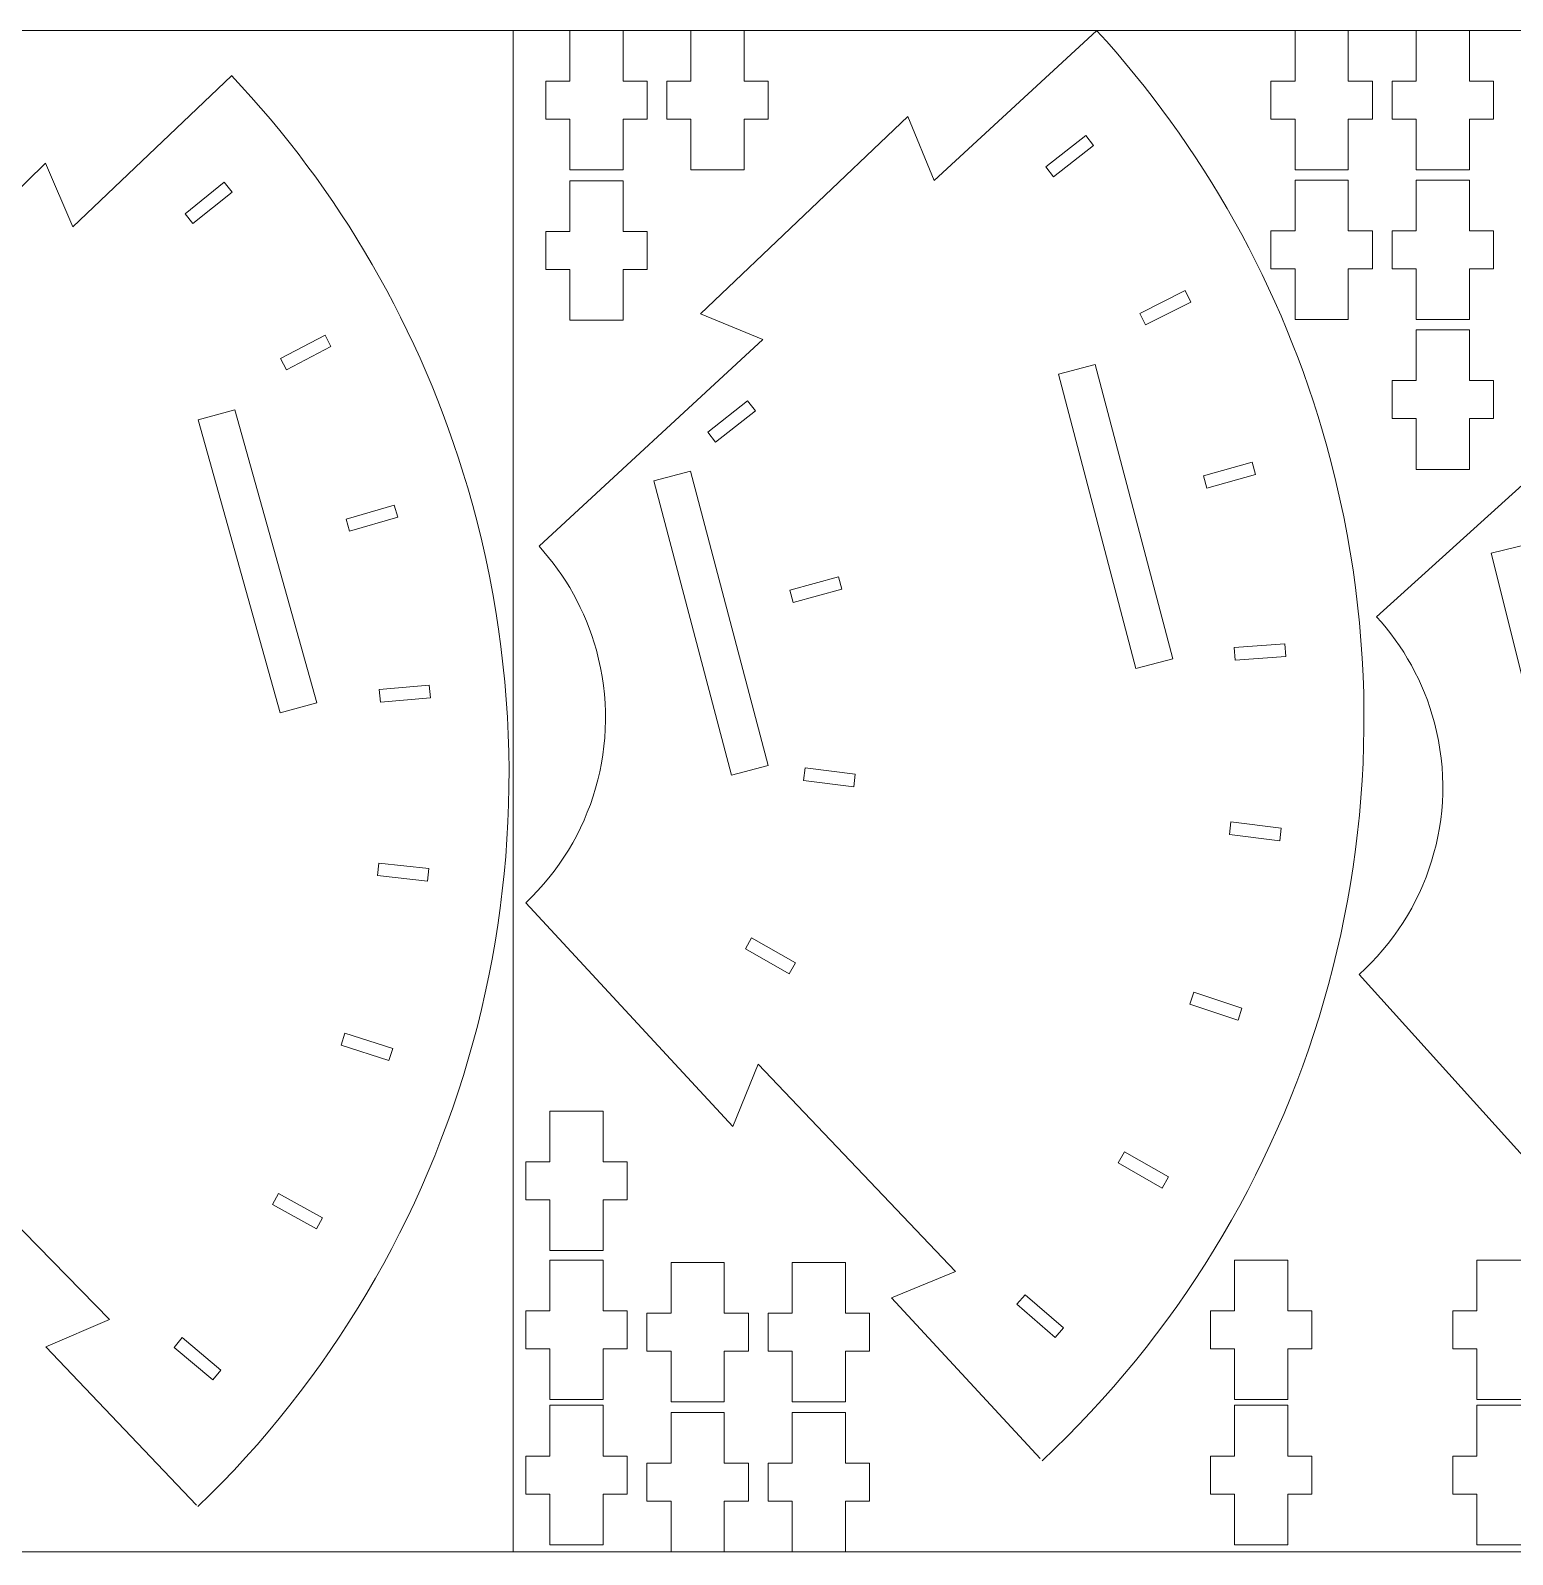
# Model space of a CAD drawing. Header units: centimetres. Extents: x -226 to -75, y 0 to 222.
# Drawn here: x -135.35 to -106.13, y 30.26 to 60.32 of the extents above; entities that cross this region are included whole.
import ezdxf

# ---------------------------------------------------------------- set-up
doc = ezdxf.new("R2010")
doc.units = ezdxf.units.CM
doc.header["$MEASUREMENT"] = 0
doc.layers.add('layer 1', color=7, linetype='Continuous')

msp = doc.modelspace()

# ---------------------------------------------------------------- linework, layer by layer
at = {"layer": 'layer 1', "color": 250, "lineweight": 20}
for points in [[(-175.83724, 30.31703), (-125.83724, 30.31703), (-125.83724, 60.31703), (-175.83724, 60.31703), (-175.83724, 30.31703)], [(-125.83724, 30.31703), (-75.83724, 30.31703), (-75.83724, 60.31703), (-125.83724, 60.31703), (-125.83724, 30.31703)], [(-135.83724, 0.31703), (-105.83724, 0.31703), (-105.83724, 30.31703), (-135.83724, 30.31703), (-135.83724, 0.31703)]]:
    msp.add_lwpolyline(points, close=True, dxfattribs=at)
at = {"layer": 'layer 1', "color": 1, "lineweight": 9}
for points, knots in [([(-114.33312, 60.31335), (-114.33312, 60.31335), (-117.53014, 57.35582), (-117.53014, 57.35582), (-117.53014, 57.35582), (-117.53014, 57.35582), (-117.5301, 57.35589), (-117.5301, 57.35589), (-117.5301, 57.35589), (-117.5301, 57.35589), (-118.05044, 58.61852), (-118.05044, 58.61852), (-118.05044, 58.61852), (-118.05044, 58.61852), (-122.14143, 54.72819), (-122.14143, 54.72819), (-122.14143, 54.72819), (-122.14143, 54.72819), (-120.91274, 54.22647), (-120.91274, 54.22647), (-120.91274, 54.22647), (-120.91274, 54.22647), (-120.9126, 54.22654), (-120.9126, 54.22654), (-120.9126, 54.22654), (-120.9126, 54.22654), (-125.32362, 50.14576), (-125.32362, 50.14576)], [0, 0, 0, 0, 0.125, 0.125, 0.125, 0.125, 0.25, 0.25, 0.25, 0.25, 0.375, 0.375, 0.375, 0.375, 0.5, 0.5, 0.5, 0.5, 0.625, 0.625, 0.625, 0.625, 0.75, 0.75, 0.75, 0.75, 1, 1, 1, 1]), ([(-123.66739, 59.31693), (-123.66739, 59.31693), (-123.66739, 60.31698), (-123.66739, 60.31698), (-123.66739, 60.31698), (-123.66739, 60.31698), (-124.7174, 60.31698), (-124.7174, 60.31698), (-124.7174, 60.31698), (-124.7174, 60.31698), (-124.7174, 59.31693), (-124.7174, 59.31693), (-124.7174, 59.31693), (-124.7174, 59.31693), (-125.19241, 59.31693), (-125.19241, 59.31693), (-125.19241, 59.31693), (-125.19241, 59.31693), (-125.19241, 58.56692), (-125.19241, 58.56692), (-125.19241, 58.56692), (-125.19241, 58.56692), (-124.7174, 58.56692), (-124.7174, 58.56692), (-124.7174, 58.56692), (-124.7174, 58.56692), (-124.7174, 57.56698), (-124.7174, 57.56698), (-124.7174, 57.56698), (-124.7174, 57.56698), (-123.66739, 57.56698), (-123.66739, 57.56698), (-123.66739, 57.56698), (-123.66739, 57.56698), (-123.66739, 58.56692), (-123.66739, 58.56692), (-123.66739, 58.56692), (-123.66739, 58.56692), (-123.19237, 58.56692), (-123.19237, 58.56692), (-123.19237, 58.56692), (-123.19237, 58.56692), (-123.19237, 59.31693), (-123.19237, 59.31693), (-123.19237, 59.31693), (-123.19237, 59.31693), (-123.66739, 59.31693), (-123.66739, 59.31693)], [0, 0, 0, 0, 0.07692308, 0.07692308, 0.07692308, 0.07692308, 0.15384615, 0.15384615, 0.15384615, 0.15384615, 0.23076923, 0.23076923, 0.23076923, 0.23076923, 0.30769231, 0.30769231, 0.30769231, 0.30769231, 0.38461538, 0.38461538, 0.38461538, 0.38461538, 0.46153846, 0.46153846, 0.46153846, 0.46153846, 0.53846154, 0.53846154, 0.53846154, 0.53846154, 0.61538462, 0.61538462, 0.61538462, 0.61538462, 0.69230769, 0.69230769, 0.69230769, 0.69230769, 0.76923077, 0.76923077, 0.76923077, 0.76923077, 0.84615385, 0.84615385, 0.84615385, 0.84615385, 1, 1, 1, 1]), ([(-121.27835, 59.31693), (-121.27835, 59.31693), (-121.27835, 60.31698), (-121.27835, 60.31698), (-121.27835, 60.31698), (-121.27835, 60.31698), (-122.32836, 60.31698), (-122.32836, 60.31698), (-122.32836, 60.31698), (-122.32836, 60.31698), (-122.32836, 59.31693), (-122.32836, 59.31693), (-122.32836, 59.31693), (-122.32836, 59.31693), (-122.80338, 59.31693), (-122.80338, 59.31693), (-122.80338, 59.31693), (-122.80338, 59.31693), (-122.80338, 58.56692), (-122.80338, 58.56692), (-122.80338, 58.56692), (-122.80338, 58.56692), (-122.32836, 58.56692), (-122.32836, 58.56692), (-122.32836, 58.56692), (-122.32836, 58.56692), (-122.32836, 57.56698), (-122.32836, 57.56698), (-122.32836, 57.56698), (-122.32836, 57.56698), (-121.27835, 57.56698), (-121.27835, 57.56698), (-121.27835, 57.56698), (-121.27835, 57.56698), (-121.27835, 58.56692), (-121.27835, 58.56692), (-121.27835, 58.56692), (-121.27835, 58.56692), (-120.80334, 58.56692), (-120.80334, 58.56692), (-120.80334, 58.56692), (-120.80334, 58.56692), (-120.80334, 59.31693), (-120.80334, 59.31693), (-120.80334, 59.31693), (-120.80334, 59.31693), (-121.27835, 59.31693), (-121.27835, 59.31693)], [0, 0, 0, 0, 0.07692308, 0.07692308, 0.07692308, 0.07692308, 0.15384615, 0.15384615, 0.15384615, 0.15384615, 0.23076923, 0.23076923, 0.23076923, 0.23076923, 0.30769231, 0.30769231, 0.30769231, 0.30769231, 0.38461538, 0.38461538, 0.38461538, 0.38461538, 0.46153846, 0.46153846, 0.46153846, 0.46153846, 0.53846154, 0.53846154, 0.53846154, 0.53846154, 0.61538462, 0.61538462, 0.61538462, 0.61538462, 0.69230769, 0.69230769, 0.69230769, 0.69230769, 0.76923077, 0.76923077, 0.76923077, 0.76923077, 0.84615385, 0.84615385, 0.84615385, 0.84615385, 1, 1, 1, 1]), ([(-115.40286, 32.11293), (-110.12816, 37.04631), (-107.73107, 44.69301), (-109.78928, 52.11986), (-109.78928, 52.11986), (-110.66299, 55.27253), (-112.25734, 58.05708), (-114.32808, 60.31682)], [0, 0, 0, 0, 0.33333333, 0.33333333, 0.33333333, 0.33333333, 1, 1, 1, 1]), ([(-109.36464, 59.31696), (-109.36464, 59.31696), (-109.36464, 60.31701), (-109.36464, 60.31701), (-109.36464, 60.31701), (-109.36464, 60.31701), (-110.41465, 60.31701), (-110.41465, 60.31701), (-110.41465, 60.31701), (-110.41465, 60.31701), (-110.41465, 59.31696), (-110.41465, 59.31696), (-110.41465, 59.31696), (-110.41465, 59.31696), (-110.88966, 59.31696), (-110.88966, 59.31696), (-110.88966, 59.31696), (-110.88966, 59.31696), (-110.88966, 58.56695), (-110.88966, 58.56695), (-110.88966, 58.56695), (-110.88966, 58.56695), (-110.41465, 58.56695), (-110.41465, 58.56695), (-110.41465, 58.56695), (-110.41465, 58.56695), (-110.41465, 57.56701), (-110.41465, 57.56701), (-110.41465, 57.56701), (-110.41465, 57.56701), (-109.36464, 57.56701), (-109.36464, 57.56701), (-109.36464, 57.56701), (-109.36464, 57.56701), (-109.36464, 58.56695), (-109.36464, 58.56695), (-109.36464, 58.56695), (-109.36464, 58.56695), (-108.88962, 58.56695), (-108.88962, 58.56695), (-108.88962, 58.56695), (-108.88962, 58.56695), (-108.88962, 59.31696), (-108.88962, 59.31696), (-108.88962, 59.31696), (-108.88962, 59.31696), (-109.36464, 59.31696), (-109.36464, 59.31696)], [0, 0, 0, 0, 0.07692308, 0.07692308, 0.07692308, 0.07692308, 0.15384615, 0.15384615, 0.15384615, 0.15384615, 0.23076923, 0.23076923, 0.23076923, 0.23076923, 0.30769231, 0.30769231, 0.30769231, 0.30769231, 0.38461538, 0.38461538, 0.38461538, 0.38461538, 0.46153846, 0.46153846, 0.46153846, 0.46153846, 0.53846154, 0.53846154, 0.53846154, 0.53846154, 0.61538462, 0.61538462, 0.61538462, 0.61538462, 0.69230769, 0.69230769, 0.69230769, 0.69230769, 0.76923077, 0.76923077, 0.76923077, 0.76923077, 0.84615385, 0.84615385, 0.84615385, 0.84615385, 1, 1, 1, 1]), ([(-106.9756, 59.31696), (-106.9756, 59.31696), (-106.9756, 60.31701), (-106.9756, 60.31701), (-106.9756, 60.31701), (-106.9756, 60.31701), (-108.02561, 60.31701), (-108.02561, 60.31701), (-108.02561, 60.31701), (-108.02561, 60.31701), (-108.02561, 59.31696), (-108.02561, 59.31696), (-108.02561, 59.31696), (-108.02561, 59.31696), (-108.50063, 59.31696), (-108.50063, 59.31696), (-108.50063, 59.31696), (-108.50063, 59.31696), (-108.50063, 58.56695), (-108.50063, 58.56695), (-108.50063, 58.56695), (-108.50063, 58.56695), (-108.02561, 58.56695), (-108.02561, 58.56695), (-108.02561, 58.56695), (-108.02561, 58.56695), (-108.02561, 57.56701), (-108.02561, 57.56701), (-108.02561, 57.56701), (-108.02561, 57.56701), (-106.9756, 57.56701), (-106.9756, 57.56701), (-106.9756, 57.56701), (-106.9756, 57.56701), (-106.9756, 58.56695), (-106.9756, 58.56695), (-106.9756, 58.56695), (-106.9756, 58.56695), (-106.50059, 58.56695), (-106.50059, 58.56695), (-106.50059, 58.56695), (-106.50059, 58.56695), (-106.50059, 59.31696), (-106.50059, 59.31696), (-106.50059, 59.31696), (-106.50059, 59.31696), (-106.9756, 59.31696), (-106.9756, 59.31696)], [0, 0, 0, 0, 0.07692308, 0.07692308, 0.07692308, 0.07692308, 0.15384615, 0.15384615, 0.15384615, 0.15384615, 0.23076923, 0.23076923, 0.23076923, 0.23076923, 0.30769231, 0.30769231, 0.30769231, 0.30769231, 0.38461538, 0.38461538, 0.38461538, 0.38461538, 0.46153846, 0.46153846, 0.46153846, 0.46153846, 0.53846154, 0.53846154, 0.53846154, 0.53846154, 0.61538462, 0.61538462, 0.61538462, 0.61538462, 0.69230769, 0.69230769, 0.69230769, 0.69230769, 0.76923077, 0.76923077, 0.76923077, 0.76923077, 0.84615385, 0.84615385, 0.84615385, 0.84615385, 1, 1, 1, 1]), ([(-131.3916, 59.4238), (-131.3916, 59.4238), (-134.51602, 56.44735), (-134.51602, 56.44735), (-134.51602, 56.44735), (-134.51602, 56.44735), (-134.51595, 56.44738), (-134.51595, 56.44738), (-134.51595, 56.44738), (-134.51595, 56.44738), (-135.05471, 57.70225), (-135.05471, 57.70225), (-135.05471, 57.70225), (-135.05471, 57.70225), (-139.08838, 53.75258), (-139.08838, 53.75258), (-139.08838, 53.75258), (-139.08838, 53.75258), (-137.85249, 53.26879), (-137.85249, 53.26879), (-137.85249, 53.26879), (-137.85249, 53.26879), (-137.85242, 53.26896), (-137.85242, 53.26896), (-137.85242, 53.26896), (-137.85242, 53.26896), (-142.20323, 49.1241), (-142.20323, 49.1241)], [0, 0, 0, 0, 0.125, 0.125, 0.125, 0.125, 0.25, 0.25, 0.25, 0.25, 0.375, 0.375, 0.375, 0.375, 0.5, 0.5, 0.5, 0.5, 0.625, 0.625, 0.625, 0.625, 0.75, 0.75, 0.75, 0.75, 1, 1, 1, 1]), ([(-132.05158, 31.20802), (-126.84916, 36.21803), (-124.5639, 43.89934), (-126.73059, 51.29558), (-126.73059, 51.29558), (-127.65223, 54.44176), (-129.27917, 57.19424), (-131.38927, 59.42605)], [0, 0, 0, 0, 0.33333333, 0.33333333, 0.33333333, 0.33333333, 1, 1, 1, 1]), ([(-97.68372, 58.80488), (-97.68372, 58.80488), (-100.93088, 55.8723), (-100.93088, 55.8723), (-100.93088, 55.8723), (-100.93088, 55.8723), (-100.93081, 55.87234), (-100.93081, 55.87234), (-100.93081, 55.87234), (-100.93081, 55.87234), (-101.43581, 57.14118), (-101.43581, 57.14118), (-101.43581, 57.14118), (-101.43581, 57.14118), (-105.5735, 53.30062), (-105.5735, 53.30062), (-105.5735, 53.30062), (-105.5735, 53.30062), (-104.35098, 52.78398), (-104.35098, 52.78398), (-104.35098, 52.78398), (-104.35098, 52.78398), (-104.35087, 52.78416), (-104.35087, 52.78416), (-104.35087, 52.78416), (-104.35087, 52.78416), (-108.81083, 48.75693), (-108.81083, 48.75693)], [0, 0, 0, 0, 0.125, 0.125, 0.125, 0.125, 0.25, 0.25, 0.25, 0.25, 0.375, 0.375, 0.375, 0.375, 0.5, 0.5, 0.5, 0.5, 0.625, 0.625, 0.625, 0.625, 0.75, 0.75, 0.75, 0.75, 1, 1, 1, 1]), ([(-123.66743, 56.35212), (-123.66743, 56.35212), (-123.66743, 57.35217), (-123.66743, 57.35217), (-123.66743, 57.35217), (-123.66743, 57.35217), (-124.7174, 57.35217), (-124.7174, 57.35217), (-124.7174, 57.35217), (-124.7174, 57.35217), (-124.7174, 56.35212), (-124.7174, 56.35212), (-124.7174, 56.35212), (-124.7174, 56.35212), (-125.19241, 56.35212), (-125.19241, 56.35212), (-125.19241, 56.35212), (-125.19241, 56.35212), (-125.19241, 55.60211), (-125.19241, 55.60211), (-125.19241, 55.60211), (-125.19241, 55.60211), (-124.7174, 55.60211), (-124.7174, 55.60211), (-124.7174, 55.60211), (-124.7174, 55.60211), (-124.7174, 54.60216), (-124.7174, 54.60216), (-124.7174, 54.60216), (-124.7174, 54.60216), (-123.66743, 54.60216), (-123.66743, 54.60216), (-123.66743, 54.60216), (-123.66743, 54.60216), (-123.66743, 55.60211), (-123.66743, 55.60211), (-123.66743, 55.60211), (-123.66743, 55.60211), (-123.19241, 55.60211), (-123.19241, 55.60211), (-123.19241, 55.60211), (-123.19241, 55.60211), (-123.19241, 56.35212), (-123.19241, 56.35212), (-123.19241, 56.35212), (-123.19241, 56.35212), (-123.66743, 56.35212), (-123.66743, 56.35212)], [0, 0, 0, 0, 0.07692308, 0.07692308, 0.07692308, 0.07692308, 0.15384615, 0.15384615, 0.15384615, 0.15384615, 0.23076923, 0.23076923, 0.23076923, 0.23076923, 0.30769231, 0.30769231, 0.30769231, 0.30769231, 0.38461538, 0.38461538, 0.38461538, 0.38461538, 0.46153846, 0.46153846, 0.46153846, 0.46153846, 0.53846154, 0.53846154, 0.53846154, 0.53846154, 0.61538462, 0.61538462, 0.61538462, 0.61538462, 0.69230769, 0.69230769, 0.69230769, 0.69230769, 0.76923077, 0.76923077, 0.76923077, 0.76923077, 0.84615385, 0.84615385, 0.84615385, 0.84615385, 1, 1, 1, 1]), ([(-109.36464, 56.367), (-109.36464, 56.367), (-109.36464, 57.36702), (-109.36464, 57.36702), (-109.36464, 57.36702), (-109.36464, 57.36702), (-110.41465, 57.36702), (-110.41465, 57.36702), (-110.41465, 57.36702), (-110.41465, 57.36702), (-110.41465, 56.367), (-110.41465, 56.367), (-110.41465, 56.367), (-110.41465, 56.367), (-110.88966, 56.367), (-110.88966, 56.367), (-110.88966, 56.367), (-110.88966, 56.367), (-110.88966, 55.617), (-110.88966, 55.617), (-110.88966, 55.617), (-110.88966, 55.617), (-110.41465, 55.617), (-110.41465, 55.617), (-110.41465, 55.617), (-110.41465, 55.617), (-110.41465, 54.61701), (-110.41465, 54.61701), (-110.41465, 54.61701), (-110.41465, 54.61701), (-109.36464, 54.61701), (-109.36464, 54.61701), (-109.36464, 54.61701), (-109.36464, 54.61701), (-109.36464, 55.617), (-109.36464, 55.617), (-109.36464, 55.617), (-109.36464, 55.617), (-108.88963, 55.617), (-108.88963, 55.617), (-108.88963, 55.617), (-108.88963, 55.617), (-108.88963, 56.367), (-108.88963, 56.367), (-108.88963, 56.367), (-108.88963, 56.367), (-109.36464, 56.367), (-109.36464, 56.367)], [0, 0, 0, 0, 0.07692308, 0.07692308, 0.07692308, 0.07692308, 0.15384615, 0.15384615, 0.15384615, 0.15384615, 0.23076923, 0.23076923, 0.23076923, 0.23076923, 0.30769231, 0.30769231, 0.30769231, 0.30769231, 0.38461538, 0.38461538, 0.38461538, 0.38461538, 0.46153846, 0.46153846, 0.46153846, 0.46153846, 0.53846154, 0.53846154, 0.53846154, 0.53846154, 0.61538462, 0.61538462, 0.61538462, 0.61538462, 0.69230769, 0.69230769, 0.69230769, 0.69230769, 0.76923077, 0.76923077, 0.76923077, 0.76923077, 0.84615385, 0.84615385, 0.84615385, 0.84615385, 1, 1, 1, 1]), ([(-106.9756, 56.367), (-106.9756, 56.367), (-106.9756, 57.36702), (-106.9756, 57.36702), (-106.9756, 57.36702), (-106.9756, 57.36702), (-108.02561, 57.36702), (-108.02561, 57.36702), (-108.02561, 57.36702), (-108.02561, 57.36702), (-108.02561, 56.367), (-108.02561, 56.367), (-108.02561, 56.367), (-108.02561, 56.367), (-108.50063, 56.367), (-108.50063, 56.367), (-108.50063, 56.367), (-108.50063, 56.367), (-108.50063, 55.617), (-108.50063, 55.617), (-108.50063, 55.617), (-108.50063, 55.617), (-108.02561, 55.617), (-108.02561, 55.617), (-108.02561, 55.617), (-108.02561, 55.617), (-108.02561, 54.61701), (-108.02561, 54.61701), (-108.02561, 54.61701), (-108.02561, 54.61701), (-106.9756, 54.61701), (-106.9756, 54.61701), (-106.9756, 54.61701), (-106.9756, 54.61701), (-106.9756, 55.617), (-106.9756, 55.617), (-106.9756, 55.617), (-106.9756, 55.617), (-106.50059, 55.617), (-106.50059, 55.617), (-106.50059, 55.617), (-106.50059, 55.617), (-106.50059, 56.367), (-106.50059, 56.367), (-106.50059, 56.367), (-106.50059, 56.367), (-106.9756, 56.367), (-106.9756, 56.367)], [0, 0, 0, 0, 0.07692308, 0.07692308, 0.07692308, 0.07692308, 0.15384615, 0.15384615, 0.15384615, 0.15384615, 0.23076923, 0.23076923, 0.23076923, 0.23076923, 0.30769231, 0.30769231, 0.30769231, 0.30769231, 0.38461538, 0.38461538, 0.38461538, 0.38461538, 0.46153846, 0.46153846, 0.46153846, 0.46153846, 0.53846154, 0.53846154, 0.53846154, 0.53846154, 0.61538462, 0.61538462, 0.61538462, 0.61538462, 0.69230769, 0.69230769, 0.69230769, 0.69230769, 0.76923077, 0.76923077, 0.76923077, 0.76923077, 0.84615385, 0.84615385, 0.84615385, 0.84615385, 1, 1, 1, 1]), ([(-106.9756, 53.4128), (-106.9756, 53.4128), (-106.9756, 54.41278), (-106.9756, 54.41278), (-106.9756, 54.41278), (-106.9756, 54.41278), (-108.02561, 54.41278), (-108.02561, 54.41278), (-108.02561, 54.41278), (-108.02561, 54.41278), (-108.02561, 53.4128), (-108.02561, 53.4128), (-108.02561, 53.4128), (-108.02561, 53.4128), (-108.50063, 53.4128), (-108.50063, 53.4128), (-108.50063, 53.4128), (-108.50063, 53.4128), (-108.50063, 52.6628), (-108.50063, 52.6628), (-108.50063, 52.6628), (-108.50063, 52.6628), (-108.02561, 52.6628), (-108.02561, 52.6628), (-108.02561, 52.6628), (-108.02561, 52.6628), (-108.02561, 51.66278), (-108.02561, 51.66278), (-108.02561, 51.66278), (-108.02561, 51.66278), (-106.9756, 51.66278), (-106.9756, 51.66278), (-106.9756, 51.66278), (-106.9756, 51.66278), (-106.9756, 52.6628), (-106.9756, 52.6628), (-106.9756, 52.6628), (-106.9756, 52.6628), (-106.50059, 52.6628), (-106.50059, 52.6628), (-106.50059, 52.6628), (-106.50059, 52.6628), (-106.50059, 53.4128), (-106.50059, 53.4128), (-106.50059, 53.4128), (-106.50059, 53.4128), (-106.9756, 53.4128), (-106.9756, 53.4128)], [0, 0, 0, 0, 0.07692308, 0.07692308, 0.07692308, 0.07692308, 0.15384615, 0.15384615, 0.15384615, 0.15384615, 0.23076923, 0.23076923, 0.23076923, 0.23076923, 0.30769231, 0.30769231, 0.30769231, 0.30769231, 0.38461538, 0.38461538, 0.38461538, 0.38461538, 0.46153846, 0.46153846, 0.46153846, 0.46153846, 0.53846154, 0.53846154, 0.53846154, 0.53846154, 0.61538462, 0.61538462, 0.61538462, 0.61538462, 0.69230769, 0.69230769, 0.69230769, 0.69230769, 0.76923077, 0.76923077, 0.76923077, 0.76923077, 0.84615385, 0.84615385, 0.84615385, 0.84615385, 1, 1, 1, 1]), ([(-113.55322, 47.73687), (-113.55322, 47.73687), (-115.08322, 53.53847), (-115.08322, 53.53847), (-115.08322, 53.53847), (-115.08322, 53.53847), (-114.35802, 53.72975), (-114.35802, 53.72975), (-114.35802, 53.72975), (-114.35802, 53.72975), (-112.82802, 47.92815), (-112.82802, 47.92815), (-112.82802, 47.92815), (-112.82802, 47.92815), (-113.55322, 47.73687), (-113.55322, 47.73687)], [0, 0, 0, 0, 0.2, 0.2, 0.2, 0.2, 0.4, 0.4, 0.4, 0.4, 0.6, 0.6, 0.6, 0.6, 1, 1, 1, 1]), ([(-131.32232, 52.83851), (-131.32232, 52.83851), (-129.70769, 47.05986), (-129.70769, 47.05986), (-129.70769, 47.05986), (-129.70769, 47.05986), (-130.43003, 46.85807), (-130.43003, 46.85807), (-130.43003, 46.85807), (-130.43003, 46.85807), (-132.04466, 52.63665), (-132.04466, 52.63665), (-132.04466, 52.63665), (-132.04466, 52.63665), (-131.32232, 52.83851), (-131.32232, 52.83851)], [0, 0, 0, 0, 0.2, 0.2, 0.2, 0.2, 0.4, 0.4, 0.4, 0.4, 0.6, 0.6, 0.6, 0.6, 1, 1, 1, 1]), ([(-121.53047, 45.63323), (-121.53047, 45.63323), (-123.06047, 51.43484), (-123.06047, 51.43484), (-123.06047, 51.43484), (-123.06047, 51.43484), (-122.33526, 51.62608), (-122.33526, 51.62608), (-122.33526, 51.62608), (-122.33526, 51.62608), (-120.80523, 45.82447), (-120.80523, 45.82447), (-120.80523, 45.82447), (-120.80523, 45.82447), (-121.53047, 45.63323), (-121.53047, 45.63323)], [0, 0, 0, 0, 0.2, 0.2, 0.2, 0.2, 0.4, 0.4, 0.4, 0.4, 0.6, 0.6, 0.6, 0.6, 1, 1, 1, 1]), ([(-105.08552, 44.18722), (-105.08552, 44.18722), (-106.54521, 50.00696), (-106.54521, 50.00696), (-106.54521, 50.00696), (-106.54521, 50.00696), (-105.81775, 50.18942), (-105.81775, 50.18942), (-105.81775, 50.18942), (-105.81775, 50.18942), (-104.35806, 44.36971), (-104.35806, 44.36971), (-104.35806, 44.36971), (-104.35806, 44.36971), (-105.08552, 44.18722), (-105.08552, 44.18722)], [0, 0, 0, 0, 0.2, 0.2, 0.2, 0.2, 0.4, 0.4, 0.4, 0.4, 0.6, 0.6, 0.6, 0.6, 1, 1, 1, 1]), ([(-125.32362, 50.14575), (-124.80582, 49.57919), (-124.41081, 48.88464), (-124.19371, 48.09474), (-124.19371, 48.09474), (-123.68603, 46.24777), (-124.27922, 44.34884), (-125.58426, 43.11761)], [0, 0, 0, 0, 0.33333333, 0.33333333, 0.33333333, 0.33333333, 1, 1, 1, 1]), ([(-108.81063, 48.75721), (-108.28126, 48.18236), (-107.88022, 47.47412), (-107.66644, 46.66517), (-107.66644, 46.66517), (-107.17325, 44.79844), (-107.81266, 42.90819), (-109.15262, 41.70201)], [0, 0, 0, 0, 0.33333333, 0.33333333, 0.33333333, 0.33333333, 1, 1, 1, 1]), ([(-115.44399, 32.15671), (-115.44399, 32.15671), (-118.3744, 35.32434), (-118.3744, 35.32434), (-118.3744, 35.32434), (-118.3744, 35.32434), (-118.37437, 35.32427), (-118.37437, 35.32427), (-118.37437, 35.32427), (-118.37437, 35.32427), (-117.11175, 35.84455), (-117.11175, 35.84455), (-117.11175, 35.84455), (-117.11175, 35.84455), (-121.00203, 39.93553), (-121.00203, 39.93553), (-121.00203, 39.93553), (-121.00203, 39.93553), (-121.50382, 38.70687), (-121.50382, 38.70687), (-121.50382, 38.70687), (-121.50382, 38.70687), (-121.50368, 38.7068), (-121.50368, 38.7068), (-121.50368, 38.7068), (-121.50368, 38.7068), (-125.58447, 43.11776), (-125.58447, 43.11776)], [0, 0, 0, 0, 0.125, 0.125, 0.125, 0.125, 0.25, 0.25, 0.25, 0.25, 0.375, 0.375, 0.375, 0.375, 0.5, 0.5, 0.5, 0.5, 0.625, 0.625, 0.625, 0.625, 0.75, 0.75, 0.75, 0.75, 1, 1, 1, 1]), ([(-132.07677, 31.23503), (-132.07677, 31.23503), (-135.0532, 34.35944), (-135.0532, 34.35944), (-135.0532, 34.35944), (-135.0532, 34.35944), (-135.0532, 34.35937), (-135.0532, 34.35937), (-135.0532, 34.35937), (-135.0532, 34.35937), (-133.7983, 34.89813), (-133.7983, 34.89813), (-133.7983, 34.89813), (-133.7983, 34.89813), (-137.74803, 38.93176), (-137.74803, 38.93176), (-137.74803, 38.93176), (-137.74803, 38.93176), (-138.2318, 37.6959), (-138.2318, 37.6959), (-138.2318, 37.6959), (-138.2318, 37.6959), (-138.23165, 37.69583), (-138.23165, 37.69583), (-138.23165, 37.69583), (-138.23165, 37.69583), (-142.37651, 42.04664), (-142.37651, 42.04664)], [0, 0, 0, 0, 0.125, 0.125, 0.125, 0.125, 0.25, 0.25, 0.25, 0.25, 0.375, 0.375, 0.375, 0.375, 0.5, 0.5, 0.5, 0.5, 0.625, 0.625, 0.625, 0.625, 0.75, 0.75, 0.75, 0.75, 1, 1, 1, 1]), ([(-99.14526, 30.61914), (-99.14526, 30.61914), (-102.03722, 33.82197), (-102.03722, 33.82197), (-102.03722, 33.82197), (-102.03722, 33.82197), (-102.03719, 33.8219), (-102.03719, 33.8219), (-102.03719, 33.8219), (-102.03719, 33.8219), (-100.76839, 34.32697), (-100.76839, 34.32697), (-100.76839, 34.32697), (-100.76839, 34.32697), (-104.60893, 38.46462), (-104.60893, 38.46462), (-104.60893, 38.46462), (-104.60893, 38.46462), (-105.12554, 37.24208), (-105.12554, 37.24208), (-105.12554, 37.24208), (-105.12554, 37.24208), (-105.12536, 37.24197), (-105.12536, 37.24197), (-105.12536, 37.24197), (-105.12536, 37.24197), (-109.15264, 41.70199), (-109.15264, 41.70199)], [0, 0, 0, 0, 0.125, 0.125, 0.125, 0.125, 0.25, 0.25, 0.25, 0.25, 0.375, 0.375, 0.375, 0.375, 0.5, 0.5, 0.5, 0.5, 0.625, 0.625, 0.625, 0.625, 0.75, 0.75, 0.75, 0.75, 1, 1, 1, 1]), ([(-124.05947, 38.00762), (-124.05947, 38.00762), (-124.05947, 39.00767), (-124.05947, 39.00767), (-124.05947, 39.00767), (-124.05947, 39.00767), (-125.10948, 39.00767), (-125.10948, 39.00767), (-125.10948, 39.00767), (-125.10948, 39.00767), (-125.10948, 38.00762), (-125.10948, 38.00762), (-125.10948, 38.00762), (-125.10948, 38.00762), (-125.5845, 38.00762), (-125.5845, 38.00762), (-125.5845, 38.00762), (-125.5845, 38.00762), (-125.5845, 37.25762), (-125.5845, 37.25762), (-125.5845, 37.25762), (-125.5845, 37.25762), (-125.10948, 37.25762), (-125.10948, 37.25762), (-125.10948, 37.25762), (-125.10948, 37.25762), (-125.10948, 36.25768), (-125.10948, 36.25768), (-125.10948, 36.25768), (-125.10948, 36.25768), (-124.05947, 36.25768), (-124.05947, 36.25768), (-124.05947, 36.25768), (-124.05947, 36.25768), (-124.05947, 37.25762), (-124.05947, 37.25762), (-124.05947, 37.25762), (-124.05947, 37.25762), (-123.58446, 37.25762), (-123.58446, 37.25762), (-123.58446, 37.25762), (-123.58446, 37.25762), (-123.58446, 38.00762), (-123.58446, 38.00762), (-123.58446, 38.00762), (-123.58446, 38.00762), (-124.05947, 38.00762), (-124.05947, 38.00762)], [0, 0, 0, 0, 0.07692308, 0.07692308, 0.07692308, 0.07692308, 0.15384615, 0.15384615, 0.15384615, 0.15384615, 0.23076923, 0.23076923, 0.23076923, 0.23076923, 0.30769231, 0.30769231, 0.30769231, 0.30769231, 0.38461538, 0.38461538, 0.38461538, 0.38461538, 0.46153846, 0.46153846, 0.46153846, 0.46153846, 0.53846154, 0.53846154, 0.53846154, 0.53846154, 0.61538462, 0.61538462, 0.61538462, 0.61538462, 0.69230769, 0.69230769, 0.69230769, 0.69230769, 0.76923077, 0.76923077, 0.76923077, 0.76923077, 0.84615385, 0.84615385, 0.84615385, 0.84615385, 1, 1, 1, 1]), ([(-124.05951, 35.07083), (-124.05951, 35.07083), (-124.05951, 36.07088), (-124.05951, 36.07088), (-124.05951, 36.07088), (-124.05951, 36.07088), (-125.10952, 36.07088), (-125.10952, 36.07088), (-125.10952, 36.07088), (-125.10952, 36.07088), (-125.10952, 35.07083), (-125.10952, 35.07083), (-125.10952, 35.07083), (-125.10952, 35.07083), (-125.58453, 35.07083), (-125.58453, 35.07083), (-125.58453, 35.07083), (-125.58453, 35.07083), (-125.58453, 34.32082), (-125.58453, 34.32082), (-125.58453, 34.32082), (-125.58453, 34.32082), (-125.10952, 34.32082), (-125.10952, 34.32082), (-125.10952, 34.32082), (-125.10952, 34.32082), (-125.10952, 33.32087), (-125.10952, 33.32087), (-125.10952, 33.32087), (-125.10952, 33.32087), (-124.05951, 33.32087), (-124.05951, 33.32087), (-124.05951, 33.32087), (-124.05951, 33.32087), (-124.05951, 34.32082), (-124.05951, 34.32082), (-124.05951, 34.32082), (-124.05951, 34.32082), (-123.58449, 34.32082), (-123.58449, 34.32082), (-123.58449, 34.32082), (-123.58449, 34.32082), (-123.58449, 35.07083), (-123.58449, 35.07083), (-123.58449, 35.07083), (-123.58449, 35.07083), (-124.05951, 35.07083), (-124.05951, 35.07083)], [0, 0, 0, 0, 0.07692308, 0.07692308, 0.07692308, 0.07692308, 0.15384615, 0.15384615, 0.15384615, 0.15384615, 0.23076923, 0.23076923, 0.23076923, 0.23076923, 0.30769231, 0.30769231, 0.30769231, 0.30769231, 0.38461538, 0.38461538, 0.38461538, 0.38461538, 0.46153846, 0.46153846, 0.46153846, 0.46153846, 0.53846154, 0.53846154, 0.53846154, 0.53846154, 0.61538462, 0.61538462, 0.61538462, 0.61538462, 0.69230769, 0.69230769, 0.69230769, 0.69230769, 0.76923077, 0.76923077, 0.76923077, 0.76923077, 0.84615385, 0.84615385, 0.84615385, 0.84615385, 1, 1, 1, 1]), ([(-110.55913, 35.07079), (-110.55913, 35.07079), (-110.55913, 36.07084), (-110.55913, 36.07084), (-110.55913, 36.07084), (-110.55913, 36.07084), (-111.60913, 36.07084), (-111.60913, 36.07084), (-111.60913, 36.07084), (-111.60913, 36.07084), (-111.60913, 35.07079), (-111.60913, 35.07079), (-111.60913, 35.07079), (-111.60913, 35.07079), (-112.08415, 35.07079), (-112.08415, 35.07079), (-112.08415, 35.07079), (-112.08415, 35.07079), (-112.08415, 34.32078), (-112.08415, 34.32078), (-112.08415, 34.32078), (-112.08415, 34.32078), (-111.60913, 34.32078), (-111.60913, 34.32078), (-111.60913, 34.32078), (-111.60913, 34.32078), (-111.60913, 33.32083), (-111.60913, 33.32083), (-111.60913, 33.32083), (-111.60913, 33.32083), (-110.55913, 33.32083), (-110.55913, 33.32083), (-110.55913, 33.32083), (-110.55913, 33.32083), (-110.55913, 34.32078), (-110.55913, 34.32078), (-110.55913, 34.32078), (-110.55913, 34.32078), (-110.08411, 34.32078), (-110.08411, 34.32078), (-110.08411, 34.32078), (-110.08411, 34.32078), (-110.08411, 35.07079), (-110.08411, 35.07079), (-110.08411, 35.07079), (-110.08411, 35.07079), (-110.55913, 35.07079), (-110.55913, 35.07079)], [0, 0, 0, 0, 0.07692308, 0.07692308, 0.07692308, 0.07692308, 0.15384615, 0.15384615, 0.15384615, 0.15384615, 0.23076923, 0.23076923, 0.23076923, 0.23076923, 0.30769231, 0.30769231, 0.30769231, 0.30769231, 0.38461538, 0.38461538, 0.38461538, 0.38461538, 0.46153846, 0.46153846, 0.46153846, 0.46153846, 0.53846154, 0.53846154, 0.53846154, 0.53846154, 0.61538462, 0.61538462, 0.61538462, 0.61538462, 0.69230769, 0.69230769, 0.69230769, 0.69230769, 0.76923077, 0.76923077, 0.76923077, 0.76923077, 0.84615385, 0.84615385, 0.84615385, 0.84615385, 1, 1, 1, 1]), ([(-105.78109, 35.07079), (-105.78109, 35.07079), (-105.78109, 36.07084), (-105.78109, 36.07084), (-105.78109, 36.07084), (-105.78109, 36.07084), (-106.8311, 36.07084), (-106.8311, 36.07084), (-106.8311, 36.07084), (-106.8311, 36.07084), (-106.8311, 35.07079), (-106.8311, 35.07079), (-106.8311, 35.07079), (-106.8311, 35.07079), (-107.30611, 35.07079), (-107.30611, 35.07079), (-107.30611, 35.07079), (-107.30611, 35.07079), (-107.30611, 34.32078), (-107.30611, 34.32078), (-107.30611, 34.32078), (-107.30611, 34.32078), (-106.8311, 34.32078), (-106.8311, 34.32078), (-106.8311, 34.32078), (-106.8311, 34.32078), (-106.8311, 33.32083), (-106.8311, 33.32083), (-106.8311, 33.32083), (-106.8311, 33.32083), (-105.78109, 33.32083), (-105.78109, 33.32083), (-105.78109, 33.32083), (-105.78109, 33.32083), (-105.78109, 34.32078), (-105.78109, 34.32078), (-105.78109, 34.32078), (-105.78109, 34.32078), (-105.30607, 34.32078), (-105.30607, 34.32078), (-105.30607, 34.32078), (-105.30607, 34.32078), (-105.30607, 35.07079), (-105.30607, 35.07079), (-105.30607, 35.07079), (-105.30607, 35.07079), (-105.78109, 35.07079), (-105.78109, 35.07079)], [0, 0, 0, 0, 0.07692308, 0.07692308, 0.07692308, 0.07692308, 0.15384615, 0.15384615, 0.15384615, 0.15384615, 0.23076923, 0.23076923, 0.23076923, 0.23076923, 0.30769231, 0.30769231, 0.30769231, 0.30769231, 0.38461538, 0.38461538, 0.38461538, 0.38461538, 0.46153846, 0.46153846, 0.46153846, 0.46153846, 0.53846154, 0.53846154, 0.53846154, 0.53846154, 0.61538462, 0.61538462, 0.61538462, 0.61538462, 0.69230769, 0.69230769, 0.69230769, 0.69230769, 0.76923077, 0.76923077, 0.76923077, 0.76923077, 0.84615385, 0.84615385, 0.84615385, 0.84615385, 1, 1, 1, 1]), ([(-121.67044, 35.0249), (-121.67044, 35.0249), (-121.67044, 36.02488), (-121.67044, 36.02488), (-121.67044, 36.02488), (-121.67044, 36.02488), (-122.72045, 36.02488), (-122.72045, 36.02488), (-122.72045, 36.02488), (-122.72045, 36.02488), (-122.72045, 35.0249), (-122.72045, 35.0249), (-122.72045, 35.0249), (-122.72045, 35.0249), (-123.19547, 35.0249), (-123.19547, 35.0249), (-123.19547, 35.0249), (-123.19547, 35.0249), (-123.19547, 34.27489), (-123.19547, 34.27489), (-123.19547, 34.27489), (-123.19547, 34.27489), (-122.72045, 34.27489), (-122.72045, 34.27489), (-122.72045, 34.27489), (-122.72045, 34.27489), (-122.72045, 33.27487), (-122.72045, 33.27487), (-122.72045, 33.27487), (-122.72045, 33.27487), (-121.67044, 33.27487), (-121.67044, 33.27487), (-121.67044, 33.27487), (-121.67044, 33.27487), (-121.67044, 34.27489), (-121.67044, 34.27489), (-121.67044, 34.27489), (-121.67044, 34.27489), (-121.19543, 34.27489), (-121.19543, 34.27489), (-121.19543, 34.27489), (-121.19543, 34.27489), (-121.19543, 35.0249), (-121.19543, 35.0249), (-121.19543, 35.0249), (-121.19543, 35.0249), (-121.67044, 35.0249), (-121.67044, 35.0249)], [0, 0, 0, 0, 0.07692308, 0.07692308, 0.07692308, 0.07692308, 0.15384615, 0.15384615, 0.15384615, 0.15384615, 0.23076923, 0.23076923, 0.23076923, 0.23076923, 0.30769231, 0.30769231, 0.30769231, 0.30769231, 0.38461538, 0.38461538, 0.38461538, 0.38461538, 0.46153846, 0.46153846, 0.46153846, 0.46153846, 0.53846154, 0.53846154, 0.53846154, 0.53846154, 0.61538462, 0.61538462, 0.61538462, 0.61538462, 0.69230769, 0.69230769, 0.69230769, 0.69230769, 0.76923077, 0.76923077, 0.76923077, 0.76923077, 0.84615385, 0.84615385, 0.84615385, 0.84615385, 1, 1, 1, 1]), ([(-119.28144, 35.0249), (-119.28144, 35.0249), (-119.28144, 36.02488), (-119.28144, 36.02488), (-119.28144, 36.02488), (-119.28144, 36.02488), (-120.33145, 36.02488), (-120.33145, 36.02488), (-120.33145, 36.02488), (-120.33145, 36.02488), (-120.33145, 35.0249), (-120.33145, 35.0249), (-120.33145, 35.0249), (-120.33145, 35.0249), (-120.80647, 35.0249), (-120.80647, 35.0249), (-120.80647, 35.0249), (-120.80647, 35.0249), (-120.80647, 34.27489), (-120.80647, 34.27489), (-120.80647, 34.27489), (-120.80647, 34.27489), (-120.33145, 34.27489), (-120.33145, 34.27489), (-120.33145, 34.27489), (-120.33145, 34.27489), (-120.33145, 33.27487), (-120.33145, 33.27487), (-120.33145, 33.27487), (-120.33145, 33.27487), (-119.28144, 33.27487), (-119.28144, 33.27487), (-119.28144, 33.27487), (-119.28144, 33.27487), (-119.28144, 34.27489), (-119.28144, 34.27489), (-119.28144, 34.27489), (-119.28144, 34.27489), (-118.80643, 34.27489), (-118.80643, 34.27489), (-118.80643, 34.27489), (-118.80643, 34.27489), (-118.80643, 35.0249), (-118.80643, 35.0249), (-118.80643, 35.0249), (-118.80643, 35.0249), (-119.28144, 35.0249), (-119.28144, 35.0249)], [0, 0, 0, 0, 0.07692308, 0.07692308, 0.07692308, 0.07692308, 0.15384615, 0.15384615, 0.15384615, 0.15384615, 0.23076923, 0.23076923, 0.23076923, 0.23076923, 0.30769231, 0.30769231, 0.30769231, 0.30769231, 0.38461538, 0.38461538, 0.38461538, 0.38461538, 0.46153846, 0.46153846, 0.46153846, 0.46153846, 0.53846154, 0.53846154, 0.53846154, 0.53846154, 0.61538462, 0.61538462, 0.61538462, 0.61538462, 0.69230769, 0.69230769, 0.69230769, 0.69230769, 0.76923077, 0.76923077, 0.76923077, 0.76923077, 0.84615385, 0.84615385, 0.84615385, 0.84615385, 1, 1, 1, 1]), ([(-124.05951, 32.20602), (-124.05951, 32.20602), (-124.05951, 33.20607), (-124.05951, 33.20607), (-124.05951, 33.20607), (-124.05951, 33.20607), (-125.10952, 33.20607), (-125.10952, 33.20607), (-125.10952, 33.20607), (-125.10952, 33.20607), (-125.10952, 32.20602), (-125.10952, 32.20602), (-125.10952, 32.20602), (-125.10952, 32.20602), (-125.58453, 32.20602), (-125.58453, 32.20602), (-125.58453, 32.20602), (-125.58453, 32.20602), (-125.58453, 31.45601), (-125.58453, 31.45601), (-125.58453, 31.45601), (-125.58453, 31.45601), (-125.10952, 31.45601), (-125.10952, 31.45601), (-125.10952, 31.45601), (-125.10952, 31.45601), (-125.10952, 30.45607), (-125.10952, 30.45607), (-125.10952, 30.45607), (-125.10952, 30.45607), (-124.05951, 30.45607), (-124.05951, 30.45607), (-124.05951, 30.45607), (-124.05951, 30.45607), (-124.05951, 31.45601), (-124.05951, 31.45601), (-124.05951, 31.45601), (-124.05951, 31.45601), (-123.58449, 31.45601), (-123.58449, 31.45601), (-123.58449, 31.45601), (-123.58449, 31.45601), (-123.58449, 32.20602), (-123.58449, 32.20602), (-123.58449, 32.20602), (-123.58449, 32.20602), (-124.05951, 32.20602), (-124.05951, 32.20602)], [0, 0, 0, 0, 0.07692308, 0.07692308, 0.07692308, 0.07692308, 0.15384615, 0.15384615, 0.15384615, 0.15384615, 0.23076923, 0.23076923, 0.23076923, 0.23076923, 0.30769231, 0.30769231, 0.30769231, 0.30769231, 0.38461538, 0.38461538, 0.38461538, 0.38461538, 0.46153846, 0.46153846, 0.46153846, 0.46153846, 0.53846154, 0.53846154, 0.53846154, 0.53846154, 0.61538462, 0.61538462, 0.61538462, 0.61538462, 0.69230769, 0.69230769, 0.69230769, 0.69230769, 0.76923077, 0.76923077, 0.76923077, 0.76923077, 0.84615385, 0.84615385, 0.84615385, 0.84615385, 1, 1, 1, 1]), ([(-121.67044, 32.06704), (-121.67044, 32.06704), (-121.67044, 33.06706), (-121.67044, 33.06706), (-121.67044, 33.06706), (-121.67044, 33.06706), (-122.72045, 33.06706), (-122.72045, 33.06706), (-122.72045, 33.06706), (-122.72045, 33.06706), (-122.72045, 32.06704), (-122.72045, 32.06704), (-122.72045, 32.06704), (-122.72045, 32.06704), (-123.19547, 32.06704), (-123.19547, 32.06704), (-123.19547, 32.06704), (-123.19547, 32.06704), (-123.19547, 31.31703), (-123.19547, 31.31703), (-123.19547, 31.31703), (-123.19547, 31.31703), (-122.72045, 31.31703), (-122.72045, 31.31703), (-122.72045, 31.31703), (-122.72045, 31.31703), (-122.72045, 30.31705), (-122.72045, 30.31705), (-122.72045, 30.31705), (-122.72045, 30.31705), (-121.67044, 30.31705), (-121.67044, 30.31705), (-121.67044, 30.31705), (-121.67044, 30.31705), (-121.67044, 31.31703), (-121.67044, 31.31703), (-121.67044, 31.31703), (-121.67044, 31.31703), (-121.19543, 31.31703), (-121.19543, 31.31703), (-121.19543, 31.31703), (-121.19543, 31.31703), (-121.19543, 32.06704), (-121.19543, 32.06704), (-121.19543, 32.06704), (-121.19543, 32.06704), (-121.67044, 32.06704), (-121.67044, 32.06704)], [0, 0, 0, 0, 0.07692308, 0.07692308, 0.07692308, 0.07692308, 0.15384615, 0.15384615, 0.15384615, 0.15384615, 0.23076923, 0.23076923, 0.23076923, 0.23076923, 0.30769231, 0.30769231, 0.30769231, 0.30769231, 0.38461538, 0.38461538, 0.38461538, 0.38461538, 0.46153846, 0.46153846, 0.46153846, 0.46153846, 0.53846154, 0.53846154, 0.53846154, 0.53846154, 0.61538462, 0.61538462, 0.61538462, 0.61538462, 0.69230769, 0.69230769, 0.69230769, 0.69230769, 0.76923077, 0.76923077, 0.76923077, 0.76923077, 0.84615385, 0.84615385, 0.84615385, 0.84615385, 1, 1, 1, 1]), ([(-119.28144, 32.06704), (-119.28144, 32.06704), (-119.28144, 33.06706), (-119.28144, 33.06706), (-119.28144, 33.06706), (-119.28144, 33.06706), (-120.33145, 33.06706), (-120.33145, 33.06706), (-120.33145, 33.06706), (-120.33145, 33.06706), (-120.33145, 32.06704), (-120.33145, 32.06704), (-120.33145, 32.06704), (-120.33145, 32.06704), (-120.80647, 32.06704), (-120.80647, 32.06704), (-120.80647, 32.06704), (-120.80647, 32.06704), (-120.80647, 31.31703), (-120.80647, 31.31703), (-120.80647, 31.31703), (-120.80647, 31.31703), (-120.33145, 31.31703), (-120.33145, 31.31703), (-120.33145, 31.31703), (-120.33145, 31.31703), (-120.33145, 30.31705), (-120.33145, 30.31705), (-120.33145, 30.31705), (-120.33145, 30.31705), (-119.28144, 30.31705), (-119.28144, 30.31705), (-119.28144, 30.31705), (-119.28144, 30.31705), (-119.28144, 31.31703), (-119.28144, 31.31703), (-119.28144, 31.31703), (-119.28144, 31.31703), (-118.80643, 31.31703), (-118.80643, 31.31703), (-118.80643, 31.31703), (-118.80643, 31.31703), (-118.80643, 32.06704), (-118.80643, 32.06704), (-118.80643, 32.06704), (-118.80643, 32.06704), (-119.28144, 32.06704), (-119.28144, 32.06704)], [0, 0, 0, 0, 0.07692308, 0.07692308, 0.07692308, 0.07692308, 0.15384615, 0.15384615, 0.15384615, 0.15384615, 0.23076923, 0.23076923, 0.23076923, 0.23076923, 0.30769231, 0.30769231, 0.30769231, 0.30769231, 0.38461538, 0.38461538, 0.38461538, 0.38461538, 0.46153846, 0.46153846, 0.46153846, 0.46153846, 0.53846154, 0.53846154, 0.53846154, 0.53846154, 0.61538462, 0.61538462, 0.61538462, 0.61538462, 0.69230769, 0.69230769, 0.69230769, 0.69230769, 0.76923077, 0.76923077, 0.76923077, 0.76923077, 0.84615385, 0.84615385, 0.84615385, 0.84615385, 1, 1, 1, 1]), ([(-110.55913, 32.20598), (-110.55913, 32.20598), (-110.55913, 33.20603), (-110.55913, 33.20603), (-110.55913, 33.20603), (-110.55913, 33.20603), (-111.60913, 33.20603), (-111.60913, 33.20603), (-111.60913, 33.20603), (-111.60913, 33.20603), (-111.60913, 32.20598), (-111.60913, 32.20598), (-111.60913, 32.20598), (-111.60913, 32.20598), (-112.08415, 32.20598), (-112.08415, 32.20598), (-112.08415, 32.20598), (-112.08415, 32.20598), (-112.08415, 31.45597), (-112.08415, 31.45597), (-112.08415, 31.45597), (-112.08415, 31.45597), (-111.60913, 31.45597), (-111.60913, 31.45597), (-111.60913, 31.45597), (-111.60913, 31.45597), (-111.60913, 30.45603), (-111.60913, 30.45603), (-111.60913, 30.45603), (-111.60913, 30.45603), (-110.55913, 30.45603), (-110.55913, 30.45603), (-110.55913, 30.45603), (-110.55913, 30.45603), (-110.55913, 31.45597), (-110.55913, 31.45597), (-110.55913, 31.45597), (-110.55913, 31.45597), (-110.08411, 31.45597), (-110.08411, 31.45597), (-110.08411, 31.45597), (-110.08411, 31.45597), (-110.08411, 32.20598), (-110.08411, 32.20598), (-110.08411, 32.20598), (-110.08411, 32.20598), (-110.55913, 32.20598), (-110.55913, 32.20598)], [0, 0, 0, 0, 0.07692308, 0.07692308, 0.07692308, 0.07692308, 0.15384615, 0.15384615, 0.15384615, 0.15384615, 0.23076923, 0.23076923, 0.23076923, 0.23076923, 0.30769231, 0.30769231, 0.30769231, 0.30769231, 0.38461538, 0.38461538, 0.38461538, 0.38461538, 0.46153846, 0.46153846, 0.46153846, 0.46153846, 0.53846154, 0.53846154, 0.53846154, 0.53846154, 0.61538462, 0.61538462, 0.61538462, 0.61538462, 0.69230769, 0.69230769, 0.69230769, 0.69230769, 0.76923077, 0.76923077, 0.76923077, 0.76923077, 0.84615385, 0.84615385, 0.84615385, 0.84615385, 1, 1, 1, 1]), ([(-105.78109, 32.20598), (-105.78109, 32.20598), (-105.78109, 33.20603), (-105.78109, 33.20603), (-105.78109, 33.20603), (-105.78109, 33.20603), (-106.8311, 33.20603), (-106.8311, 33.20603), (-106.8311, 33.20603), (-106.8311, 33.20603), (-106.8311, 32.20598), (-106.8311, 32.20598), (-106.8311, 32.20598), (-106.8311, 32.20598), (-107.30611, 32.20598), (-107.30611, 32.20598), (-107.30611, 32.20598), (-107.30611, 32.20598), (-107.30611, 31.45597), (-107.30611, 31.45597), (-107.30611, 31.45597), (-107.30611, 31.45597), (-106.8311, 31.45597), (-106.8311, 31.45597), (-106.8311, 31.45597), (-106.8311, 31.45597), (-106.8311, 30.45603), (-106.8311, 30.45603), (-106.8311, 30.45603), (-106.8311, 30.45603), (-105.78109, 30.45603), (-105.78109, 30.45603), (-105.78109, 30.45603), (-105.78109, 30.45603), (-105.78109, 31.45597), (-105.78109, 31.45597), (-105.78109, 31.45597), (-105.78109, 31.45597), (-105.30607, 31.45597), (-105.30607, 31.45597), (-105.30607, 31.45597), (-105.30607, 31.45597), (-105.30607, 32.20598), (-105.30607, 32.20598), (-105.30607, 32.20598), (-105.30607, 32.20598), (-105.78109, 32.20598), (-105.78109, 32.20598)], [0, 0, 0, 0, 0.07692308, 0.07692308, 0.07692308, 0.07692308, 0.15384615, 0.15384615, 0.15384615, 0.15384615, 0.23076923, 0.23076923, 0.23076923, 0.23076923, 0.30769231, 0.30769231, 0.30769231, 0.30769231, 0.38461538, 0.38461538, 0.38461538, 0.38461538, 0.46153846, 0.46153846, 0.46153846, 0.46153846, 0.53846154, 0.53846154, 0.53846154, 0.53846154, 0.61538462, 0.61538462, 0.61538462, 0.61538462, 0.69230769, 0.69230769, 0.69230769, 0.69230769, 0.76923077, 0.76923077, 0.76923077, 0.76923077, 0.84615385, 0.84615385, 0.84615385, 0.84615385, 1, 1, 1, 1])]:
    msp.add_open_spline(points, degree=3, knots=knots, dxfattribs=at)
for points in [[(-115.33031, 57.62959), (-115.33031, 57.62959), (-114.54167, 58.24664), (-114.54167, 58.24664)], [(-114.38804, 58.04893), (-114.38804, 58.04893), (-115.17678, 57.43199), (-115.17678, 57.43199)], [(-114.54165, 58.24665), (-114.54165, 58.24665), (-114.38806, 58.04895), (-114.38806, 58.04895)], [(-115.17679, 57.43198), (-115.17679, 57.43198), (-115.33032, 57.62961), (-115.33032, 57.62961)], [(-132.3041, 56.70376), (-132.3041, 56.70376), (-131.53172, 57.32628), (-131.53172, 57.32628)], [(-131.37643, 57.13151), (-131.37643, 57.13151), (-132.14873, 56.509), (-132.14873, 56.509)], [(-131.53172, 57.32626), (-131.53172, 57.32626), (-131.37643, 57.13149), (-131.37643, 57.13149)], [(-132.14873, 56.50901), (-132.14873, 56.50901), (-132.3041, 56.70378), (-132.3041, 56.70378)], [(-113.4775, 54.73599), (-113.4775, 54.73599), (-112.58367, 55.18652), (-112.58367, 55.18652)], [(-112.58367, 55.18654), (-112.58367, 55.18654), (-112.47152, 54.9626), (-112.47152, 54.9626)], [(-113.36536, 54.51206), (-113.36536, 54.51206), (-113.47751, 54.736), (-113.47751, 54.736)], [(-112.47153, 54.96261), (-112.47153, 54.96261), (-113.36536, 54.51207), (-113.36536, 54.51207)], [(-130.42241, 53.84823), (-130.42241, 53.84823), (-129.54414, 54.30716), (-129.54414, 54.30716)], [(-129.54417, 54.30715), (-129.54417, 54.30715), (-129.42956, 54.08589), (-129.42956, 54.08589)], [(-130.30773, 53.62692), (-130.30773, 53.62692), (-130.42241, 53.84822), (-130.42241, 53.84822)], [(-129.42956, 54.08587), (-129.42956, 54.08587), (-130.30776, 53.62691), (-130.30776, 53.62691)], [(-121.99786, 52.39919), (-121.99786, 52.39919), (-121.21092, 53.01481), (-121.21092, 53.01481)], [(-121.21094, 53.01482), (-121.21094, 53.01482), (-121.05758, 52.8173), (-121.05758, 52.8173)], [(-121.05759, 52.81731), (-121.05759, 52.81731), (-121.84457, 52.2018), (-121.84457, 52.2018)], [(-121.84456, 52.20179), (-121.84456, 52.20179), (-121.99787, 52.3992), (-121.99787, 52.3992)], [(-112.22317, 51.53458), (-112.22317, 51.53458), (-111.25875, 51.80124), (-111.25875, 51.80124)], [(-111.25875, 51.80123), (-111.25875, 51.80123), (-111.19229, 51.5595), (-111.19229, 51.5595)], [(-112.15672, 51.29287), (-112.15672, 51.29287), (-112.22318, 51.53459), (-112.22318, 51.53459)], [(-111.1923, 51.55952), (-111.1923, 51.55952), (-112.15672, 51.29285), (-112.15672, 51.29285)], [(-129.12955, 50.68053), (-129.12955, 50.68053), (-128.1791, 50.95831), (-128.1791, 50.95831)], [(-128.17907, 50.95831), (-128.17907, 50.95831), (-128.10932, 50.71885), (-128.10932, 50.71885)], [(-129.05995, 50.44096), (-129.05995, 50.44096), (-129.12955, 50.68053), (-129.12955, 50.68053)], [(-128.10936, 50.71884), (-128.10936, 50.71884), (-129.05995, 50.44096), (-129.05995, 50.44096)], [(-120.38143, 49.27856), (-120.38143, 49.27856), (-119.41937, 49.54451), (-119.41937, 49.54451)], [(-119.35303, 49.30315), (-119.35303, 49.30315), (-120.31499, 49.03712), (-120.31499, 49.03712)], [(-119.41938, 49.54452), (-119.41938, 49.54452), (-119.35303, 49.30315), (-119.35303, 49.30315)], [(-120.31497, 49.03712), (-120.31497, 49.03712), (-120.38143, 49.27856), (-120.38143, 49.27856)], [(-111.59782, 47.89917), (-111.59782, 47.89917), (-111.61595, 48.14922), (-111.61595, 48.14922)], [(-111.61594, 48.14922), (-111.61594, 48.14922), (-110.61822, 48.22164), (-110.61822, 48.22164)], [(-110.61821, 48.22163), (-110.61821, 48.22163), (-110.60008, 47.97169), (-110.60008, 47.97169)], [(-110.60009, 47.97169), (-110.60009, 47.97169), (-111.59781, 47.89916), (-111.59781, 47.89916)], [(-128.4748, 47.32126), (-128.4748, 47.32126), (-127.48829, 47.4073), (-127.48829, 47.4073)], [(-128.45293, 47.07269), (-128.45293, 47.07269), (-128.4748, 47.32126), (-128.4748, 47.32126)], [(-127.48829, 47.40731), (-127.48829, 47.40731), (-127.46638, 47.15896), (-127.46638, 47.15896)], [(-127.46638, 47.15896), (-127.46638, 47.15896), (-128.45293, 47.0727), (-128.45293, 47.0727)], [(-120.1084, 45.52657), (-120.1084, 45.52657), (-120.07782, 45.77503), (-120.07782, 45.77503)], [(-120.07781, 45.77503), (-120.07781, 45.77503), (-119.08746, 45.65085), (-119.08746, 45.65085)], [(-119.11818, 45.40241), (-119.11818, 45.40241), (-120.10839, 45.52659), (-120.10839, 45.52659)], [(-119.08745, 45.65087), (-119.08745, 45.65087), (-119.11817, 45.40241), (-119.11817, 45.40241)], [(-111.7102, 44.46214), (-111.7102, 44.46214), (-111.6793, 44.71081), (-111.6793, 44.71081)], [(-111.6793, 44.71081), (-111.6793, 44.71081), (-110.68676, 44.58635), (-110.68676, 44.58635)], [(-110.68676, 44.58634), (-110.68676, 44.58634), (-110.71767, 44.33759), (-110.71767, 44.33759)], [(-110.71767, 44.3376), (-110.71767, 44.3376), (-111.71021, 44.46213), (-111.71021, 44.46213)], [(-128.50994, 43.6506), (-128.50994, 43.6506), (-128.48323, 43.89864), (-128.48323, 43.89864)], [(-128.48323, 43.89864), (-128.48323, 43.89864), (-127.49842, 43.78964), (-127.49842, 43.78964)], [(-127.52502, 43.54184), (-127.52502, 43.54184), (-128.50994, 43.6506), (-128.50994, 43.6506)], [(-127.49842, 43.78964), (-127.49842, 43.78964), (-127.52502, 43.54185), (-127.52502, 43.54185)], [(-121.25603, 42.2065), (-121.25603, 42.2065), (-121.13298, 42.42405), (-121.13298, 42.42405)], [(-121.13297, 42.42405), (-121.13297, 42.42405), (-120.26542, 41.92879), (-120.26542, 41.92879)], [(-120.38852, 41.71144), (-120.38852, 41.71144), (-121.25604, 42.20649), (-121.25604, 42.20649)], [(-120.26543, 41.92879), (-120.26543, 41.92879), (-120.38851, 41.71144), (-120.38851, 41.71144)], [(-112.48934, 41.11502), (-112.48934, 41.11502), (-112.41064, 41.35262), (-112.41064, 41.35262)], [(-112.41062, 41.35263), (-112.41062, 41.35263), (-111.46154, 41.03615), (-111.46154, 41.03615)], [(-111.54022, 40.79845), (-111.54022, 40.79845), (-112.48933, 41.11503), (-112.48933, 41.11503)], [(-111.46153, 41.03616), (-111.46153, 41.03616), (-111.5402, 40.79846), (-111.5402, 40.79846)], [(-129.22897, 40.30538), (-129.22897, 40.30538), (-129.15474, 40.5434), (-129.15474, 40.5434)], [(-128.28352, 40.00541), (-128.28352, 40.00541), (-129.22897, 40.30538), (-129.22897, 40.30538)], [(-129.15474, 40.5434), (-129.15474, 40.5434), (-128.20926, 40.2434), (-128.20926, 40.2434)], [(-128.2093, 40.2434), (-128.2093, 40.2434), (-128.28352, 40.00542), (-128.28352, 40.00542)], [(-113.90441, 37.98691), (-113.90441, 37.98691), (-113.78098, 38.20436), (-113.78098, 38.20436)], [(-113.78098, 38.20436), (-113.78098, 38.20436), (-112.91191, 37.70825), (-112.91191, 37.70825)], [(-113.03532, 37.49075), (-113.03532, 37.49075), (-113.90442, 37.98689), (-113.90442, 37.98689)], [(-112.91192, 37.70827), (-112.91192, 37.70827), (-113.03532, 37.49075), (-113.03532, 37.49075)], [(-130.5831, 37.16469), (-130.5831, 37.16469), (-130.46411, 37.38359), (-130.46411, 37.38359)], [(-130.46411, 37.38359), (-130.46411, 37.38359), (-129.59437, 36.90395), (-129.59437, 36.90395)], [(-129.7133, 36.68503), (-129.7133, 36.68503), (-130.5831, 37.1647), (-130.5831, 37.1647)], [(-129.59434, 36.90396), (-129.59434, 36.90396), (-129.71326, 36.68503), (-129.71326, 36.68503)], [(-115.14465, 34.54224), (-115.14465, 34.54224), (-115.90034, 35.19854), (-115.90034, 35.19854)], [(-115.90033, 35.19856), (-115.90033, 35.19856), (-115.73707, 35.38744), (-115.73707, 35.38744)], [(-115.73707, 35.38742), (-115.73707, 35.38742), (-114.98135, 34.73115), (-114.98135, 34.73115)], [(-114.98135, 34.73117), (-114.98135, 34.73117), (-115.14465, 34.54225), (-115.14465, 34.54225)], [(-132.52116, 34.34891), (-132.52116, 34.34891), (-132.36199, 34.5404), (-132.36199, 34.5404)], [(-131.76043, 33.70754), (-131.76043, 33.70754), (-132.52116, 34.34892), (-132.52116, 34.34892)], [(-132.36202, 34.54039), (-132.36202, 34.54039), (-131.60126, 33.89904), (-131.60126, 33.89904)], [(-131.60122, 33.89905), (-131.60122, 33.89905), (-131.76043, 33.70753), (-131.76043, 33.70753)]]:
    msp.add_open_spline(points, degree=3, dxfattribs=at)

doc.saveas('drawing.dxf')
